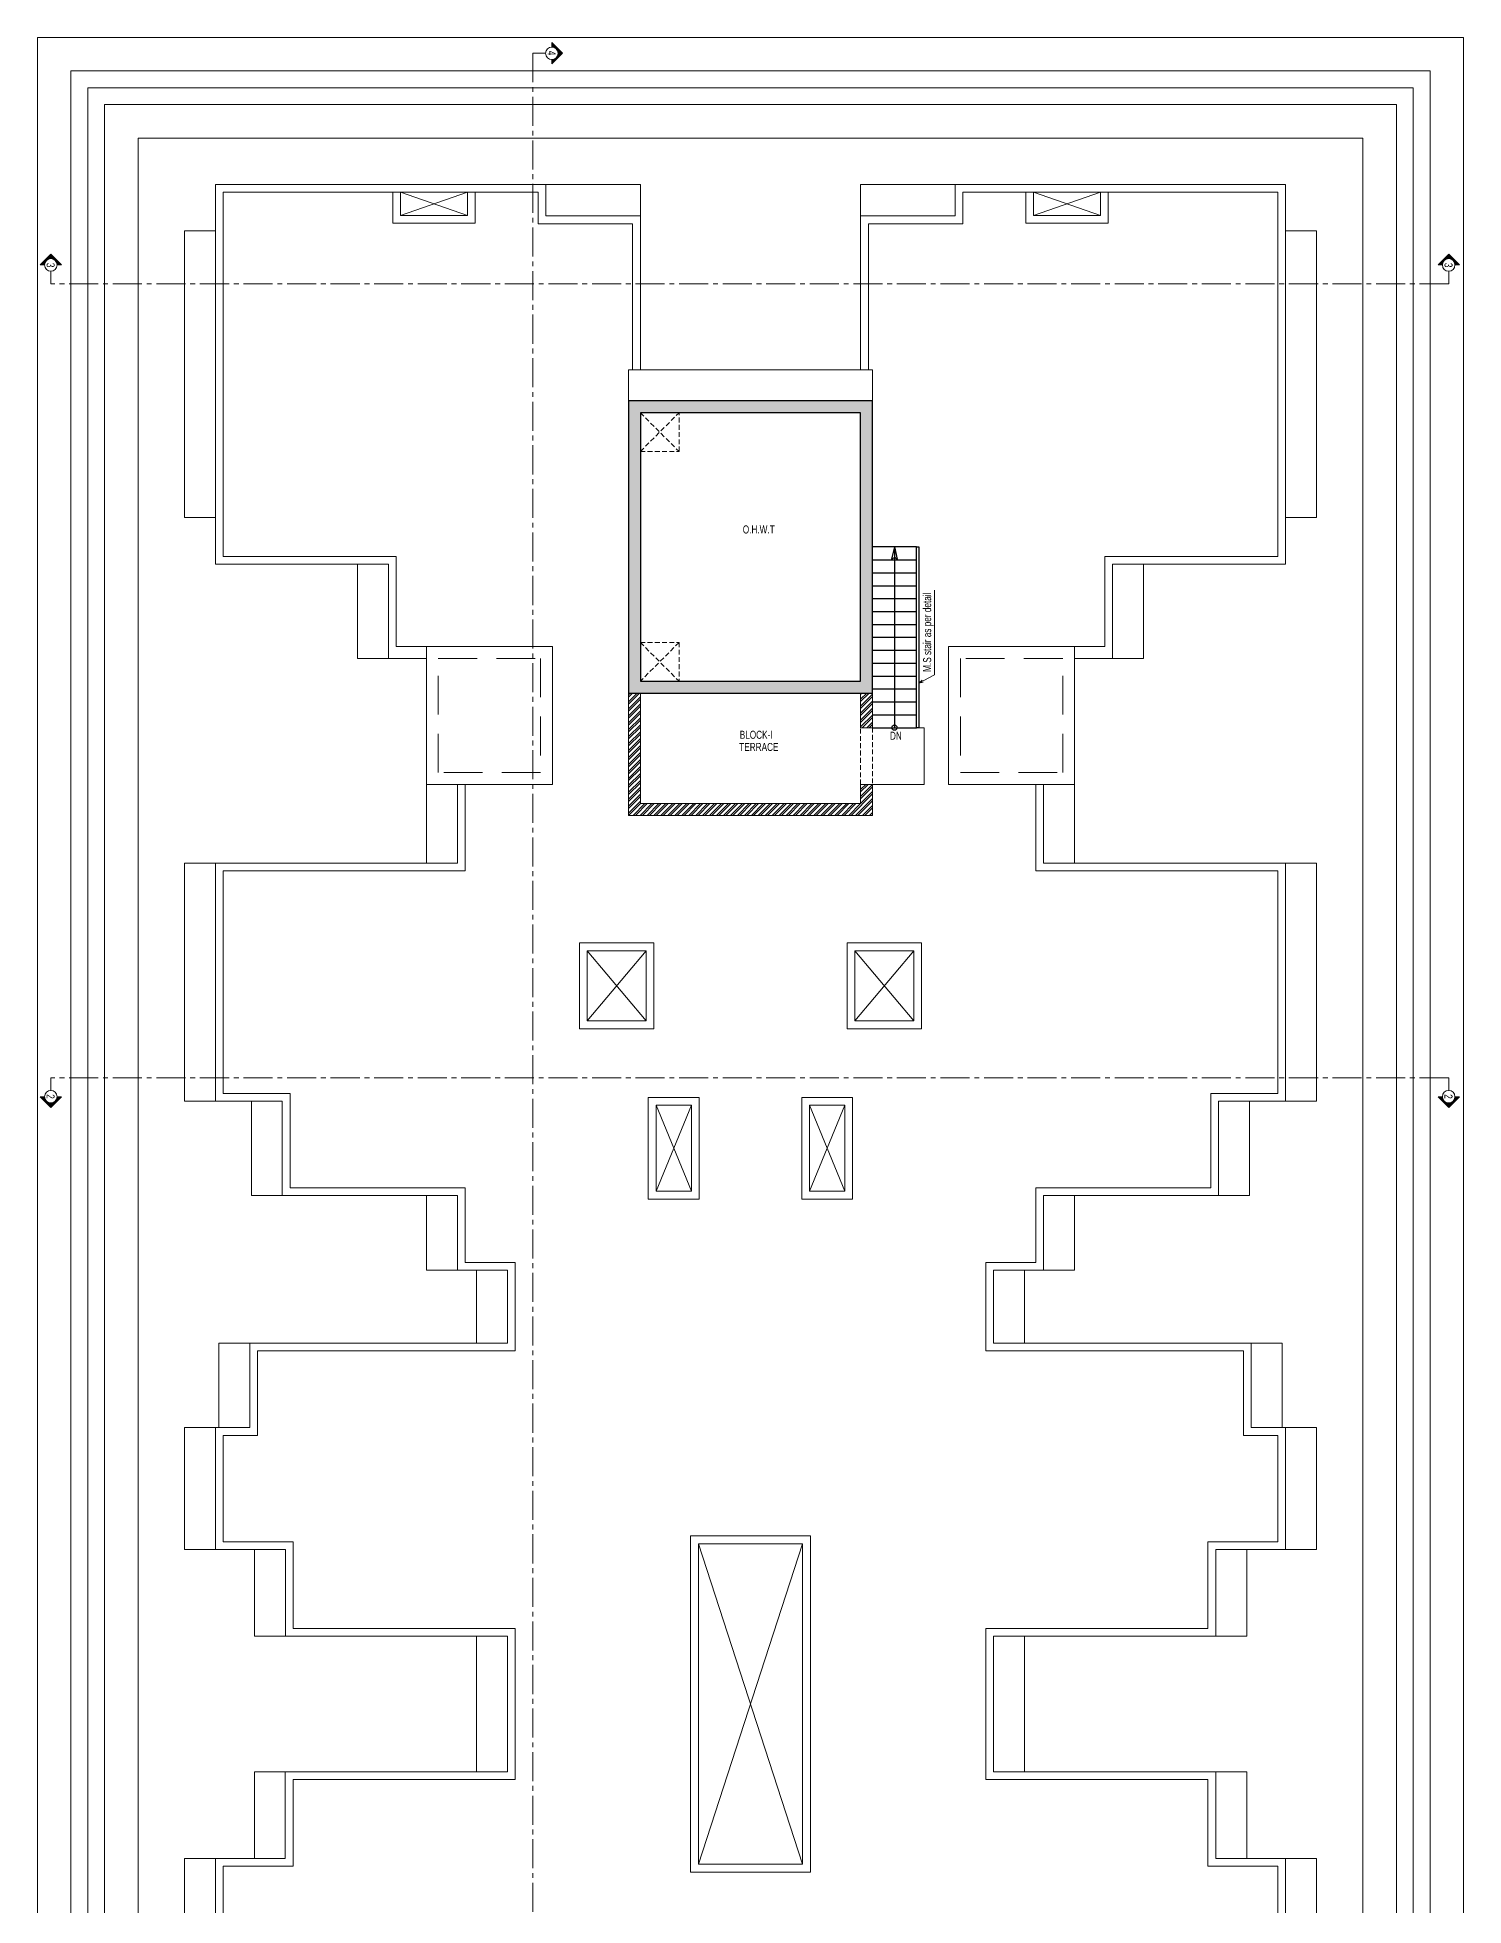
# Model space of a CAD drawing. Header units: inches. Extents: x 822859 to 1009930, y 496782 to 576896.
# Drawn here: x 970765 to 998391, y 529866 to 566054 of the extents above; entities that cross this region are included whole.
import ezdxf
from ezdxf.enums import TextEntityAlignment as Align

# ---------------------------------------------------------------- set-up
doc = ezdxf.new("R2010")
doc.units = ezdxf.units.IN
doc.header["$LTSCALE"] = 750
doc.header["$MEASUREMENT"] = 0
for name, pattern in [('CENTER', [2, 1.25, -0.25, 0.25, -0.25]), ('CENTER2', [1.125, 0.75, -0.125, 0.125, -0.125]), ('HIDDEN', [0.375, 0.25, -0.125]), ('HIDDEN2', [0.1875, 0.125, -0.0625])]:
    doc.linetypes.add(name, pattern=pattern)
for name, color, linetype, lineweight in [('DOTTED LINE-MSA', 8, 'HIDDEN2', 13), ('ELE-01-MSA', 8, 'Continuous', 18), ('ELE-04-MSA', 139, 'Continuous', 15), ('SECTION LINE', 14, 'CENTER', 9), ('TEXT DETAIL-MSA', 8, 'Continuous', 13), ('TEXT ROOM NAME-MSA', 8, 'Continuous', 13), ('WALL HATCH-MSA', 251, 'Continuous', 9), ('WALL-MSA', 11, 'Continuous', 18)]:
    doc.layers.add(name, color=color, linetype=linetype, lineweight=lineweight)
for name, color, linetype in [('ELE-02-MSA', 8, 'Continuous'), ('R.C.C HATCH-MSA', 250, 'Continuous'), ('R.C.C-MSA', 160, 'Continuous')]:
    doc.layers.add(name, color=color, linetype=linetype)
doc.styles.add('125', font='swisscl.ttf', dxfattribs={"height": 125})
doc.styles.add('ARIAL', font='ARIALN.TTF', dxfattribs={"height": 360})
doc.styles.add('Arial-Reg', font='swisscl.ttf', dxfattribs={"height": 155})
doc.dimstyles.new('100 K.T', dxfattribs={"dimtxt": 360, "dimasz": 80, "dimexe": 0.18, "dimexo": 0.0625, "dimgap": 1, "dimtad": 1, "dimdec": 0, "dimzin": 0, "dimdsep": 46, "dimtxsty": 'ARIAL', "dimblk": 'DOT', "dimcen": 0.09, "dimse1": 1, "dimse2": 1, "dimclrd": 50, "dimclrt": 256, "dimadec": 0, "dimazin": 0, "dimtfac": 1, "dimtdec": 0, "dimtofl": 0, "dimtmove": 1, "dimatfit": 0, "dimfxl": 1, "dimtolj": 1, "dimtzin": 0, "dimlwd": -1, "dimarcsym": 0})

# ---------------------------------------------------------------- blocks, each defined once
blk = doc.blocks.new('M.S STAIR')
for p, q in [((-3500, 900), (-3500, 50)), ((-3250, 900), (-3250, 50)), ((-3000, 900), (-3000, 50)), ((-2750, 900), (-2750, 50)), ((-2500, 900), (-2500, 50)), ((-2250, 900), (-2250, 50)), ((-2000, 900), (-2000, 50)), ((-1750, 900), (-1750, 50)), ((-1500, 900), (-1500, 50)), ((-1250, 900), (-1250, 50)), ((-1000, 900), (-1000, 50)), ((-750, 900), (-750, 50)), ((-500, 900), (-500, 50)), ((-250, 900), (-250, 50))]:
    blk.add_line(p, q)
blk.add_lwpolyline([(0, 0), (-3500, 0), (-3500, 50), (0, 50)], close=True)
blk = doc.blocks.new('_Dot')
at = {"linetype": 'ByBlock', "lineweight": -2}
blk.add_line((-0.5, 0), (-1, 0), dxfattribs=at)
at = {"linetype": 'ByBlock', "const_width": 0.5}
blk.add_lwpolyline([(-0.25, 0, 1), (0.25, 0, 1)], format="xyb", close=True, dxfattribs=at)
blk = doc.blocks.new('section sym.')
h = blk.add_hatch(color=256)
h.dxf.hatch_style = 1
h.paths.add_polyline_path([(-240, 90), (-240, 153), (-393, 0), (-240, -153), (-240, -90, -0.414214), (-330, 0, -0.414214)])
at = {"layer": 'SECTION LINE', "linetype": 'Continuous'}
blk.add_line((-150, 0), (0, 0), dxfattribs=at)
blk.add_lwpolyline([(-240, -90), (-240, -153), (-393, 0), (-240, 153), (-240, 90)], dxfattribs=at)
blk.add_circle((-240, 0), 90, dxfattribs=at)
blk = doc.blocks.new('A$C37e82350')
at = {"layer": 'SECTION LINE', "linetype": 'CENTER2'}
for points in [[(1868, 15657), (1925, 15657), (1925, -11420), (1881, -11420)], [(17359, 15657), (17302, 15657), (17302, -11420), (17346, -11420)], [(46181, 15657), (46124, 15657), (46124, -11420), (46168, -11420)], [(-2542, -2027), (-2542, -2083), (61391, -2083), (61391, -2039)]]:
    blk.add_lwpolyline(points, dxfattribs=at)
at = {"layer": 'SECTION LINE', "yscale": 1.347826086956522, "zscale": 1.347826086956522}
for p, xscale in [((1881, 15657), 1.347826086956522), ((17346, 15657), -1.347826086956522), ((46168, 15657, 0), -1.347826086956522), ((1881, -11420), 1.347826086956522), ((17346, -11420), -1.347826086956522), ((46168, -11420, 0), -1.347826086956522)]:
    blk.add_blockref('section sym.', p, dxfattribs=dict(at, xscale=xscale))
at = {"layer": 'SECTION LINE', "xscale": -1.347826086956523, "yscale": 1.347826086956523, "zscale": 1.347826086956522, "rotation": 90}
for p in [(-2542, -2039), (61391, -2039)]:
    blk.add_blockref('section sym.', p, dxfattribs=at)
at = {"layer": 'SECTION LINE', "style": '125'}
for s, p in [('3', (1562, 15654)), ('2', (17665, 15654)), ('1', (46487, 15654, 0)), ('4', (-2547, -1719)), ('4', (61386, -1719)), ('3', (1562, -11423)), ('2', (17665, -11423)), ('1', (46487, -11423, 0))]:
    blk.add_text(s, height=155, dxfattribs=at).set_placement(p, align=Align.MIDDLE)

msp = doc.modelspace()

# ---------------------------------------------------------------- hatches: boundary and pattern name
at = {"layer": 'R.C.C HATCH-MSA'}
h = msp.add_hatch(color=256, dxfattribs=at)
h.dxf.hatch_style = 1
h.paths.add_polyline_path([(982445, 558783), (982445, 553583), (986712, 553583), (986712, 558783)], flags=16)
h.paths.add_polyline_path([(982215, 559013), (982215, 553353), (986942, 553353), (986942, 559013)])
at = {"layer": 'WALL HATCH-MSA'}
h = msp.add_hatch(dxfattribs=at)
h.set_pattern_fill('ANSI32', color=256, scale=10)
h.set_pattern_definition([(45, (0, 0), (-67.351921, 67.351921), []), (45, (44.9, 0), (-67.351921, 67.351921), [])])
h.paths.add_polyline_path([(982445, 553353), (982445, 551213), (986712, 551213), (986712, 551583), (986942, 551583), (986942, 550983), (982215, 550983), (982215, 553353)])
h.paths.add_polyline_path([(986942, 553353), (986942, 552683), (986712, 552683), (986712, 553353)])

# ---------------------------------------------------------------- linework, layer by layer
for p, q in [((987367, 556183), (987312, 555948)), ((987312, 555948), (987367, 555982)), ((987367, 556183), (987367, 552683)), ((987367, 556183), (987422, 555948)), ((987422, 555948), (987367, 555982))]:
    msp.add_line(p, q)
msp.add_circle((987367, 552683), 50)
at = {"layer": 'Defpoints', "color": 1, "lineweight": 0}
for points in [[(998391, 566054), (970765, 566054), (970765, 501489), (998391, 501489)], [(997741, 565404), (971415, 565404), (971415, 502139), (997741, 502139)], [(997416, 565079), (971740, 565079), (971740, 502464), (997416, 502464)], [(997091, 564754), (972065, 564754), (972065, 502789), (997091, 502789)], [(996441, 564104), (972715, 564104), (972715, 503439), (996441, 503439)]]:
    msp.add_lwpolyline(points, close=True, dxfattribs=at)
at = {"layer": 'DOTTED LINE-MSA'}
for p, q in [((982445, 558783), (983195, 558033)), ((982445, 558033), (983195, 558783)), ((983195, 554333), (982445, 553583)), ((982445, 554333), (983195, 553583)), ((986712, 551583), (986712, 552683)), ((986942, 552683), (986942, 551583))]:
    msp.add_line(p, q, dxfattribs=at)
for points in [[(982445, 558783), (982445, 558033), (983195, 558033), (983195, 558783)], [(982445, 553583), (982445, 554333), (983195, 554333), (983195, 553583)]]:
    msp.add_lwpolyline(points, close=True, dxfattribs=at)
at = {"layer": 'ELE-01-MSA'}
for p, q in [((986942, 552683), (987942, 552683)), ((987942, 551583), (987942, 552683)), ((986942, 551583), (987942, 551583))]:
    msp.add_line(p, q, dxfattribs=at)
msp.add_lwpolyline([(982215, 559013), (982215, 559613), (986942, 559613), (986942, 559013)], dxfattribs=at)
at = {"layer": 'ELE-02-MSA'}
msp.add_line((987792, 556183), (986942, 556183), dxfattribs=at)
at = {"layer": 'ELE-04-MSA'}
for p, q in [((979098, 563054), (977798, 562604)), ((977798, 563054), (979098, 562604)), ((990059, 563054), (991359, 562604)), ((991359, 563054), (990059, 562604)), ((982559, 548363), (981416, 547002)), ((981416, 548363), (982559, 547002)), ((987741, 548363), (986598, 547002)), ((986598, 548363), (987741, 547002)), ((985588, 536877), (983569, 530667)), ((983569, 536877), (985588, 530667))]:
    msp.add_line(p, q, dxfattribs=at)
for points in [[(973615, 528419), (973615, 530781), (974968, 530781), (974968, 532457), (979273, 532457), (979273, 535086), (974968, 535086), (974968, 536763), (973615, 536763), (973615, 539125), (974282, 539125), (974282, 540763), (979273, 540763), (979273, 542173), (978301, 542173), (978301, 543621), (974910, 543621), (974910, 545449), (973615, 545449), (973615, 550059), (978301, 550059), (978301, 554022), (976968, 554022), (976968, 555851), (974215, 555851), (974215, 556751), (973615, 556751), (973615, 562304), (974215, 562304), (974215, 563204), (982445, 563204), (982445, 559613)], [(974215, 536763), (974215, 539125), (974882, 539125), (974882, 540763), (979873, 540763), (979873, 542173), (978901, 542173), (978901, 543621), (975510, 543621), (975510, 545449), (974215, 545449), (974215, 550059), (978901, 550059), (978901, 551583), (978301, 551583), (978301, 554022), (977568, 554022), (977568, 555851), (974215, 555851), (974215, 563204), (980616, 563204), (980616, 562594), (982445, 562594), (982445, 559613)], [(986712, 559613), (986712, 563204), (994941, 563204), (994941, 562304), (995541, 562304), (995541, 556751), (994941, 556751), (994941, 555851), (992189, 555851), (992189, 554022), (991589, 554022), (990855, 554022), (990855, 550059), (995541, 550059), (995541, 545449), (994246, 545449), (994246, 543621), (990855, 543621), (990855, 542173), (989884, 542173), (989884, 540763), (994875, 540763), (994875, 539125), (995541, 539125), (995541, 536763), (994189, 536763), (994189, 535086), (989884, 535086), (989884, 532457), (994189, 532457), (994189, 530781), (995541, 530781), (995541, 528419)], [(986712, 559613), (986712, 562594), (988541, 562594), (988541, 563204), (994941, 563204), (994941, 555851), (991589, 555851), (991589, 554022), (990855, 554022), (990855, 551583), (990255, 551583), (990255, 550059), (994941, 550059), (994941, 545449), (993646, 545449), (993646, 543621), (990255, 543621), (990255, 542173), (989284, 542173), (989284, 540763), (994275, 540763), (994275, 539125), (994941, 539125), (994941, 536763), (993589, 536763), (993589, 535086), (989284, 535086), (989284, 532457), (993589, 532457), (993589, 530781), (994941, 530781), (994941, 528419)], [(982295, 559613), (982295, 562444), (980466, 562444), (980466, 563054), (974365, 563054), (974365, 556001), (977718, 556001), (977718, 554252)], [(979248, 563054), (979248, 562454), (977648, 562454), (977648, 563054)], [(979098, 563054), (979098, 562604), (977798, 562604), (977798, 563054)], [(991439, 554252), (991439, 556001), (994791, 556001), (994791, 563054), (988691, 563054), (988691, 562444), (986862, 562444), (986862, 559613)], [(989909, 563054), (989909, 562454), (991509, 562454), (991509, 563054)], [(990059, 563054), (990059, 562604), (991359, 562604), (991359, 563054)], [(978301, 554252), (977718, 554252)], [(990855, 554252), (991439, 554252)], [(979051, 551583), (979051, 549909), (974365, 549909), (974365, 545599), (975660, 545599), (975660, 543771), (979051, 543771), (979051, 542323), (980023, 542323), (980023, 540613), (975032, 540613), (975032, 538975), (974365, 538975), (974365, 536913), (975720, 536913), (975720, 535236), (980023, 535236), (980023, 532307), (975718, 532307), (975718, 530631), (974365, 530631), (974365, 528569)], [(994791, 528569), (994791, 530631), (993439, 530631), (993439, 532307), (989134, 532307), (989134, 535236), (993439, 535236), (993439, 536913), (994791, 536913), (994791, 538975), (994125, 538975), (994125, 540613), (989134, 540613), (989134, 542323), (990105, 542323), (990105, 543771), (993496, 543771), (993496, 545599), (994791, 545599), (994791, 549909), (990105, 549909), (990105, 551583)], [(982749, 545372), (983434, 543703)], [(983434, 545372), (982749, 543703)], [(986407, 545372), (985723, 543703)], [(985723, 545372), (986407, 543703)], [(974215, 528419), (974215, 530781), (975568, 530781), (975568, 532457), (979873, 532457), (979873, 535086), (975570, 535086), (975570, 536763), (974215, 536763)]]:
    msp.add_lwpolyline(points, dxfattribs=at)
for points in [[(980741, 554252), (980741, 551583), (978301, 551583), (978301, 554252)], [(990855, 551583), (990855, 554252), (988415, 554252), (988415, 551583)], [(982709, 548513), (982709, 546852), (981266, 546852), (981266, 548513)], [(982559, 548363), (982559, 547002), (981416, 547002), (981416, 548363)], [(987891, 548513), (987891, 546852), (986448, 546852), (986448, 548513)], [(987741, 548363), (987741, 547002), (986598, 547002), (986598, 548363)], [(982599, 543553), (983584, 543553), (983584, 545522), (982599, 545522)], [(982749, 543703), (983434, 543703), (983434, 545372), (982749, 545372)], [(986557, 543553), (985573, 543553), (985573, 545522), (986557, 545522)], [(986407, 543703), (985723, 543703), (985723, 545372), (986407, 545372)], [(983419, 530517), (983419, 537027), (985738, 537027), (985738, 530517)], [(983569, 530667), (983569, 536877), (985588, 536877), (985588, 530667)]]:
    msp.add_lwpolyline(points, close=True, dxfattribs=at)
at = {"layer": 'ELE-04-MSA', "linetype": 'HIDDEN', "ltscale": 4}
for points in [[(980511, 554022), (980511, 551813), (978531, 551813), (978531, 554022)], [(990625, 551813), (990625, 554022), (988645, 554022), (988645, 551813)]]:
    msp.add_lwpolyline(points, close=True, dxfattribs=at)
at = {"layer": 'R.C.C-MSA'}
for points in [[(982215, 559013), (982215, 553353), (986942, 553353), (986942, 559013)], [(982445, 558783), (982445, 553583), (986712, 553583), (986712, 558783)]]:
    msp.add_lwpolyline(points, close=True, dxfattribs=at)
at = {"layer": 'WALL-MSA'}
for points in [[(982445, 553353), (982445, 551213), (986712, 551213), (986712, 551583), (986942, 551583), (986942, 550983), (982215, 550983), (982215, 553353)], [(986942, 553353), (986942, 552683), (986712, 552683), (986712, 553353)]]:
    msp.add_lwpolyline(points, close=True, dxfattribs=at)

# ---------------------------------------------------------------- block references
at = {"color": 2, "rotation": 270}
msp.add_blockref('A$C37e82350', (982445, 563204), dxfattribs=at)
at = {"layer": 'ELE-02-MSA', "rotation": 90.00000000000001}
msp.add_blockref('M.S STAIR', (987842, 556183), dxfattribs=at)

# ---------------------------------------------------------------- texts
at = {"layer": 'TEXT DETAIL-MSA', "style": '125'}
msp.add_text('M.S stair as per detail', height=155, rotation=90, dxfattribs=at).set_placement((988000, 554532), align=Align.MIDDLE_CENTER)
at = {"layer": 'TEXT ROOM NAME-MSA', "lineweight": 0, "style": 'Arial-Reg'}
for s, p in [('O.H.W.T', (984429, 556445)), ('BLOCK-I', (984370, 552468)), ('DN', (987280, 552449)), ('TERRACE', (984361, 552232))]:
    msp.add_text(s, height=155, dxfattribs=at).set_placement(p)

# ---------------------------------------------------------------- leaders
at = {"layer": 'TEXT DETAIL-MSA'}
msp.add_leader([(987842, 553545), (988143, 553706), (988143, 555349)], dimstyle='100 K.T', override={"dimgap": 1, "dimtad": 0, "dimclrd": 256, "dimldrblk": 'Open30'}, dxfattribs=at)

doc.saveas('drawing.dxf')
